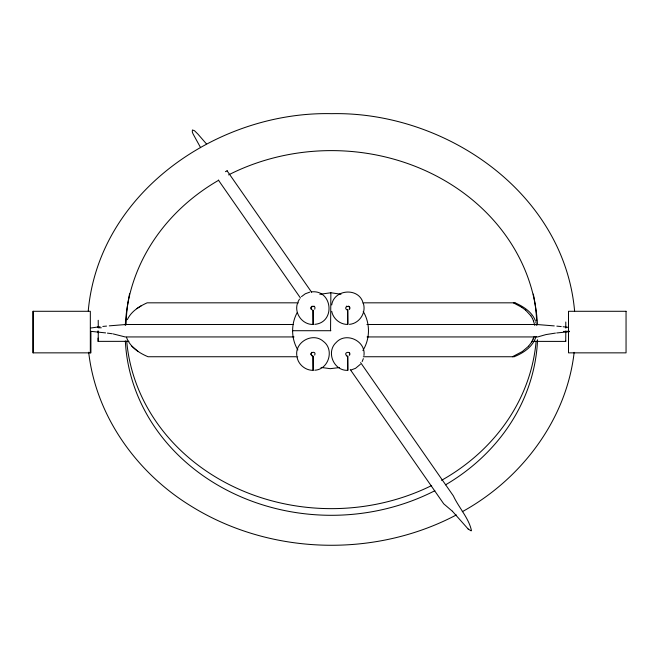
<?xml version="1.0" encoding="UTF-8"?>
<svg xmlns="http://www.w3.org/2000/svg" width="659" height="659" viewBox="0 0 659 659"><rect width="100%" height="100%" fill="white"/><g stroke="black" fill="none" stroke-linecap="round" stroke-linejoin="round"><path stroke-width="0.99" d="M565.817 331.057L565.71 341.411L532.909 341.387M98.298 331.757L98.183 341.411L98.1 338.092M98.076 327.63L98.076 326.6M565.595 327.366L565.603 326.362M330.546 330.711L330.876 292.736L340.975 294.252M363.957 355.498C366.091 340.934 345.934 331.535 336.148 342.523C325.81 351.898 333.784 371.05 347.713 370.325L347.713 356L347.87 370.325M88.248 310.924C98.908 192.123 218.261 111.124 331.584 113.669C444.899 111.256 564.145 192.403 574.615 311.213M574.154 352.359C566.427 420.014 521.112 479.324 462.28 511.697M297.44 303.428C294.054 313.404 302.539 324.805 313.058 324.434L313.058 310.109L313.206 324.434M331.708 304.985C333.849 289.614 357.524 287.184 362.747 301.789M349.781 308.964L349.772 307.259L348.562 306.064M349.781 354.855L349.674 352.952M363.356 358.636L362.162 361.593M528.584 346.181L531.409 342.441L533.535 338.149A79.311 78.586 90 0 0 534.21 336.436M533.139 339.121L533.551 338.149M297.967 301.921L299.466 299.104M297.209 312.547C290.907 323.997 291.064 338.734 297.86 349.937M531.401 342.441L532.077 341.28M314.714 309.211C316.773 304.359 307.992 306.6 312.119 309.878M314.714 355.102C316.773 350.25 307.992 352.491 312.119 355.769M127.368 319.607C131.182 311.402 139.197 306.443 147.138 302.827L298.56 302.827M362.895 350.481C370.201 338.883 370.333 323.231 363.233 311.501M349.262 309.368C351.774 304.524 342.581 306.394 346.782 309.878M349.262 355.259C351.774 350.415 342.581 352.285 346.782 355.769M565.702 341.428L565.661 340.505M360.407 364.262L355.531 368.332L351.041 369.987M528.592 346.181L522.373 351.502L512.422 356.741M301.484 296.632L305.315 293.766L309.804 292.143M311.641 352.301L310.842 354.237L312.209 356.074M346.296 306.41L346.856 306.073M136.685 308.684L141.281 305.751M456.333 514.943C374.164 558.33 269.267 555.092 190.41 505.7C136.512 472.511 95.901 415.878 88.685 352.236M312.193 306.073L310.999 307.275L311.097 309.178M514.168 356.741C522.982 353.158 531.953 347.425 535.479 338.149A79.311 79.311 0 0 0 536.146 336.436M319.821 294.301L330.851 292.753M339.443 367.574L330.225 368.678L321.024 367.417M91.049 327.976L100.02 326.716M314.804 324.343C335.933 322.49 332.433 289.309 311.386 291.896M349.459 324.343C359.336 323.585 366.519 312.654 363.298 303.288M314.804 370.234C328.734 369.46 334.615 349.567 323.338 341.346C312.967 332.004 294.713 341.856 296.83 355.646M555.43 333.1L545.949 334.591L537.695 336.938L367.071 336.938M569.384 331.691L556.69 332.96M102.812 326.444L106.527 326.09M109.295 325.851L126.091 324.492L293.206 324.492M569.384 331.222L563.453 331.485M362.45 302.827L514.943 302.827M366.906 324.492L536.747 324.492L554.252 325.908M292.563 330.711L330.892 330.711M294.038 336.938L125.144 336.938L113.249 333.932M98.175 341.37L128.933 341.346M297.72 356.741L148.069 356.741C138.958 353.01 129.922 346.856 126.437 337.251M363.298 356.741L513.987 356.741M101.313 327.787L98.29 327.762L98.207 320.274M556.839 326.139L561.237 326.559M105.58 332.902L90.81 331.329M563.091 326.74L568.602 327.391M107.442 333.124L112.252 333.751M313.898 306.064L314.623 306.542M515.132 302.827C523.378 306.542 532.06 311.88 535.363 320.768M346.865 356.074L346.304 355.736M513.377 302.827L521.59 307.218M521.582 307.218L525.61 310.15M131.808 346.181L138.069 351.502M525.602 310.15L530.857 315.785M468.145 529.004L471.037 530.808A0.898 0.898 0 0 0 471.465 530.652C468.953 518.295 458.68 507.479 453.4 495.939L360.597 362.607M452.395 511.236L443.729 503.83L350.283 369.584M468.145 529.004L452.395 511.236M206.308 143.753L198.013 134.197L194.52 130.737L192.428 129.963L192.288 131.948L193.029 133.851L200.608 147.657M227.091 170.813L311.6 292.225M218.401 180.113L300.488 298.041M530.849 315.785L532.406 318.388M532.398 318.388L533.436 320.768M533.428 320.768L534.795 325.455M535.742 321.864L536.055 322.885M536.311 323.824L536.739 325.455M331.724 311.336C333.1 318.767 340.159 324.549 347.713 324.434L347.713 309.483L347.87 324.434M297.069 357.227C298.436 364.658 305.504 370.449 313.058 370.325L313.058 356L313.206 370.325M565.768 322.012L565.817 328.149M565.595 331.345L565.595 332.301M98.067 330.785L98.076 332.787M90.909 331.559L90.909 352.853L32.95 352.853L32.95 311.287L90.332 311.287L90.332 352.853M33.214 311.287L33.214 352.853M536.146 341.008A205.328 181.505 0 0 1 441.53 480.337M431.661 485.543A205.328 181.505 0 0 1 126.701 341.115M126.108 324.805A205.328 181.505 0 0 1 129.576 293.84M225.427 171.686A205.328 181.505 0 0 1 227.223 170.739M533.312 294.079A205.328 181.505 0 0 1 536.624 320.974M537.555 339.723A206.275 182.345 0 0 1 445.575 484.826M434.858 490.716A206.275 182.345 0 0 1 125.334 340.86M125.309 325.488A206.275 182.345 0 0 1 218.714 180.228M228.558 174.899A206.275 182.345 0 0 1 537.48 324.714M626.05 311.287L568.503 311.287L568.503 352.853L626.05 352.853L626.05 311.287"/></g></svg>
